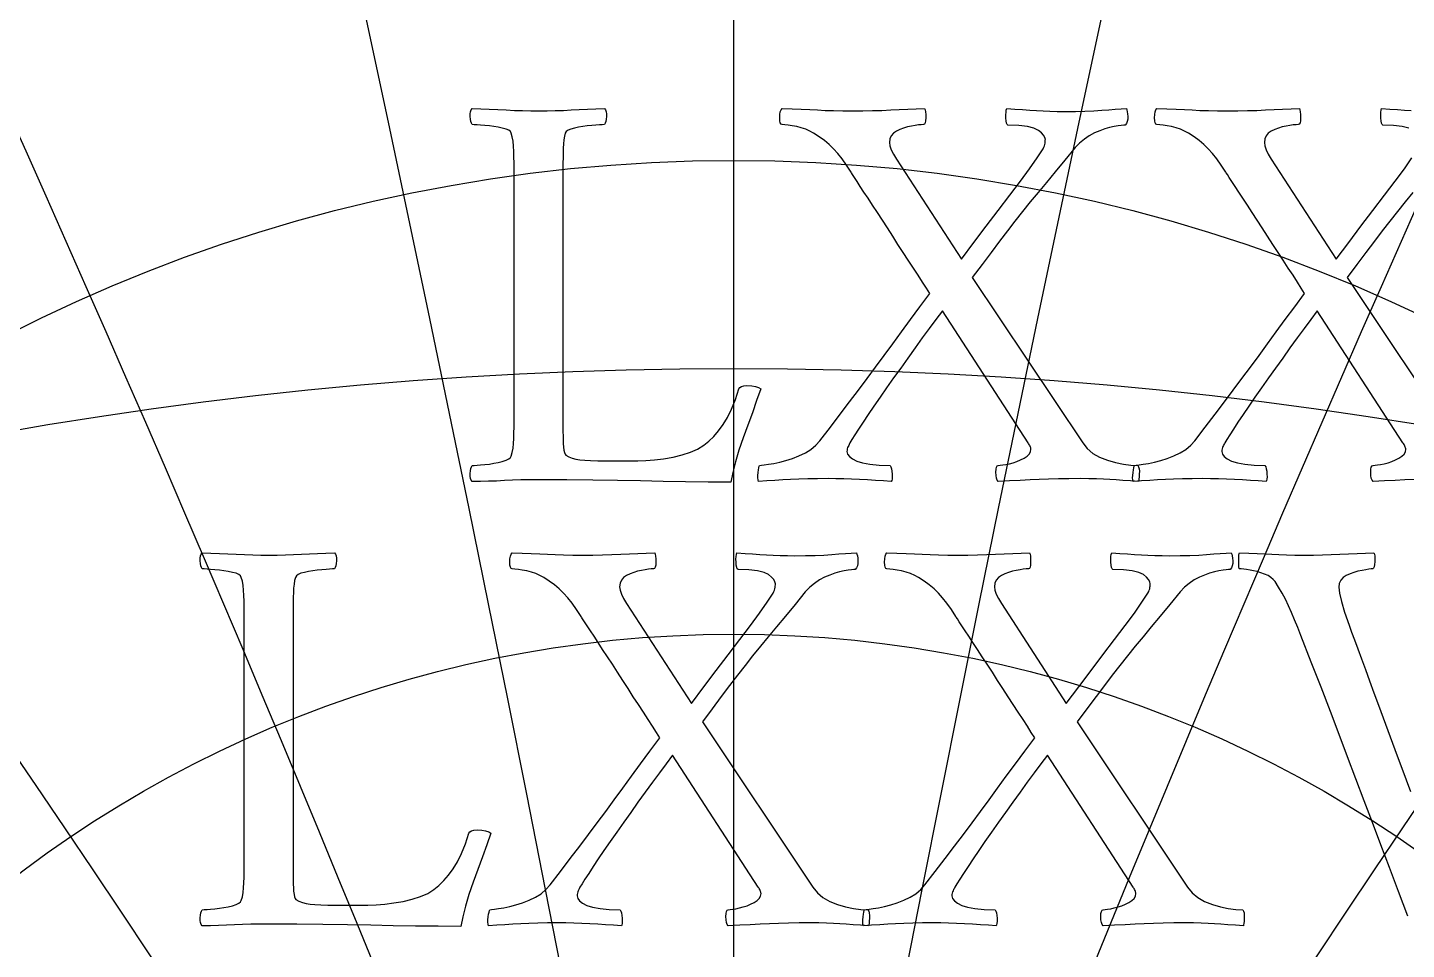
# Model space of a CAD drawing. Header units: millimetres. Extents: x -69 to 69, y -69 to 71.
# Drawn here: x -4.97 to 4.73, y 25.22 to 31.71 of the extents above; entities that cross this region are included whole.
import ezdxf

# ---------------------------------------------------------------- set-up
doc = ezdxf.new("R2010")
doc.units = ezdxf.units.MM
for name, color, linetype in [('CUT_OUTER', 1, 'Continuous'), ('ENGRAVE', 7, 'Continuous'), ('ENGRAVE_FINE', 8, 'Continuous'), ('TEXT', 5, 'Continuous')]:
    doc.layers.add(name, color=color, linetype=linetype)

msp = doc.modelspace()

# ---------------------------------------------------------------- linework, layer by layer
at = {"layer": 'CUT_OUTER'}
msp.add_arc((-0.0002, -0.0002), 69.3899, 142.382592, 87.802904, dxfattribs=at)
at = {"layer": 'ENGRAVE'}
msp.add_lwpolyline([(0, -68.4), (0, 68.4)], dxfattribs=at)
for centre, radius in [((0, 0), 68.4), ((0, 28.424), 36.7224), ((0, 26.228), 32.1226), ((0, 24.4499), 27.9737), ((0, 23.0047), 24.1772), ((0, 0), 44.7739), ((0, 21.8307), 20.6582), ((0, 20.8822), 17.3584), ((0, 20.1254), 14.2308), ((0, 19.5353), 11.237), ((0, 0), 29.3085), ((0, 19.0934), 8.3441)]:
    msp.add_circle(centre, radius, dxfattribs=at)
for centre, radius, start, end in [((0, 31.1576), 41.9068, 131.64088, 48.35912), ((0, 34.6003), 47.863, 158.93428, 21.06572), ((0, 39.0076), 54.8629, 178.03137, 1.96863), ((0, 44.7739), 63.3199, 193.623472, 346.376528)]:
    msp.add_arc(centre, radius, start, end, dxfattribs=at)
at = {"layer": 'ENGRAVE_FINE'}
for centre, radius, start, end in [((-359.1049, -44.7739), 364.6446, 4.150866, 17.902688), ((-359.1049, -44.7739), 364.6446, 4.150866, 17.902688), ((359.1049, -44.7739), 364.6446, 162.097312, 175.849134), ((359.1049, -44.7739), 364.6446, 162.097312, 175.849134), ((-173.9699, -44.7739), 185.1349, 8.354592, 35.979906), ((-173.9699, -44.7739), 185.1349, 8.354592, 35.979906), ((173.9699, -44.7739), 185.1349, 144.020094, 171.645408), ((173.9699, -44.7739), 185.1349, 144.020094, 171.645408), ((-109.6732, -44.7739), 126.6398, 12.666469, 54.396525), ((-109.6732, -44.7739), 126.6398, 12.666469, 54.396525), ((109.6732, -44.7739), 126.6398, 125.603475, 167.333531), ((109.6732, -44.7739), 126.6398, 125.603475, 167.333531), ((-75.4617, -44.7739), 98.5082, 17.146853, 73.284845), ((-75.4617, -44.7739), 98.5082, 17.146853, 73.284845), ((75.4617, -44.7739), 98.5082, 106.715155, 162.853147), ((75.4617, -44.7739), 98.5082, 106.715155, 162.853147), ((-53.1317, -44.7739), 82.6582, 21.864224, 92.68985), ((-53.1317, -44.7739), 82.6582, 21.864224, 92.68985), ((53.1317, -44.7739), 82.6582, 87.31015, 158.135776), ((53.1317, -44.7739), 82.6582, 87.31015, 158.135776), ((-36.5577, -44.7739), 73.1155, 26.898951, 108.68574), ((-36.5577, -44.7739), 73.1155, 26.898951, 108.68574), ((36.5577, -44.7739), 73.1155, 71.31426, 153.101049), ((36.5577, -44.7739), 73.1155, 71.31426, 153.101049)]:
    msp.add_arc(centre, radius, start, end, dxfattribs=at)
at = {"layer": 'TEXT'}
for points in [[(-1.2014, 28.9814), (-1.2014, 28.9768), (-1.2014, 28.9713), (-1.2014, 28.9647), (-1.2014, 28.9571), (-1.2014, 28.9375), (-1.2014, 28.9152), (-1.2014, 28.89), (-1.2014, 28.8621), (-1.2012, 28.8334), (-1.2004, 28.8059), (-1.1991, 28.7798), (-1.1974, 28.7549), (-1.1948, 28.7331), (-1.1913, 28.7164), (-1.1867, 28.7048), (-1.1812, 28.6982), (-1.1598, 28.6855), (-1.1362, 28.6755), (-1.1103, 28.6683), (-1.0821, 28.6638), (-1.0486, 28.6612), (-1.0067, 28.6593), (-0.9566, 28.6582), (-0.898, 28.6578), (-0.6755, 28.6578), (-0.6175, 28.6594), (-0.5567, 28.6644), (-0.4931, 28.6726), (-0.4268, 28.6841), (-0.3624, 28.6991), (-0.3049, 28.718), (-0.2542, 28.7406), (-0.2103, 28.767), (-0.1746, 28.7958), (-0.1401, 28.8297), (-0.1068, 28.8686), (-0.0748, 28.9126), (-0.0444, 28.9632), (-0.0157, 29.0218), (0.0113, 29.0886), (0.0364, 29.1634), (0.043, 29.174), (0.0546, 29.1816), (0.0713, 29.1862), (0.093, 29.1877), (0.1264, 29.1862), (0.1537, 29.1816), (0.175, 29.174), (0.1901, 29.1634), (0.1612, 29.0813), (0.131, 28.9966), (0.0995, 28.9093), (0.0667, 28.8196), (0.0363, 28.7319), (0.0116, 28.6507), (-0.0072, 28.5761), (-0.0202, 28.5081), (-0.1798, 28.5086), (-0.3388, 28.5101), (-0.4973, 28.5127), (-0.6553, 28.5162), (-0.8181, 28.5197), (-0.9911, 28.5223), (-1.1741, 28.5238), (-1.3673, 28.5243), (-1.4343, 28.5239), (-1.4977, 28.5228), (-1.5576, 28.5209), (-1.614, 28.5182), (-1.6691, 28.5156), (-1.7253, 28.5137), (-1.7824, 28.5125), (-1.8405, 28.5122), (-1.8475, 28.5218), (-1.8522, 28.5344), (-1.8546, 28.5501), (-1.8547, 28.5688), (-1.8531, 28.5875), (-1.8502, 28.6032), (-1.846, 28.6158), (-1.8405, 28.6254), (-1.8259, 28.6258), (-1.8062, 28.6269), (-1.7814, 28.6288), (-1.7516, 28.6315), (-1.7196, 28.6352), (-1.6883, 28.6401), (-1.6579, 28.6463), (-1.6282, 28.6537), (-1.6023, 28.6621), (-1.5832, 28.6709), (-1.5709, 28.6803), (-1.5655, 28.6901), (-1.5583, 28.7162), (-1.5528, 28.7458), (-1.5492, 28.7789), (-1.5473, 28.8155), (-1.5464, 28.8547), (-1.5458, 28.8954), (-1.5454, 28.9377), (-1.5453, 28.9814), (-1.5453, 30.6682), (-1.5454, 30.7121), (-1.5458, 30.7547), (-1.5464, 30.796), (-1.5473, 30.8361), (-1.5492, 30.8736), (-1.5528, 30.9074), (-1.5583, 30.9374), (-1.5655, 30.9635), (-1.5709, 30.9749), (-1.5832, 30.9848), (-1.6023, 30.9931), (-1.6282, 30.9999), (-1.6579, 31.0056), (-1.6883, 31.0105), (-1.7196, 31.0147), (-1.7516, 31.0181), (-1.7814, 31.0208), (-1.8062, 31.0227), (-1.8259, 31.0238), (-1.8405, 31.0242), (-1.846, 31.0338), (-1.8502, 31.0464), (-1.8531, 31.0621), (-1.8547, 31.0808), (-1.8546, 31.0995), (-1.8522, 31.1152), (-1.8475, 31.1279), (-1.8405, 31.1375), (-1.7801, 31.1353), (-1.7202, 31.1329), (-1.6608, 31.1303), (-1.6019, 31.1274), (-1.5435, 31.1247), (-1.4856, 31.1228), (-1.4282, 31.1217), (-1.3713, 31.1213), (-1.313, 31.1217), (-1.2555, 31.1228), (-1.1988, 31.1247), (-1.1428, 31.1274), (-1.0865, 31.1303), (-1.029, 31.1329), (-0.9702, 31.1353), (-0.9102, 31.1375), (-0.9032, 31.1279), (-0.8985, 31.1152), (-0.8961, 31.0995), (-0.896, 31.0808), (-0.8976, 31.0621), (-0.9006, 31.0464), (-0.9047, 31.0338), (-0.9102, 31.0242), (-0.9248, 31.0238), (-0.9445, 31.0227), (-0.9693, 31.0208), (-0.9992, 31.0181), (-1.031, 31.0147), (-1.0619, 31.0105), (-1.0917, 31.0056), (-1.1205, 30.9999), (-1.1458, 30.9931), (-1.165, 30.9848), (-1.1782, 30.9749), (-1.1852, 30.9635), (-1.1907, 30.9418), (-1.1948, 30.917), (-1.1977, 30.8892), (-1.1994, 30.8583), (-1.2003, 30.8252), (-1.2009, 30.7906), (-1.2013, 30.7544), (-1.2014, 30.7168), (-1.2014, 30.7107), (-1.2014, 30.7046), (-1.2014, 30.6986), (-1.2014, 30.6925), (-1.2014, 30.6864), (-1.2014, 30.6804), (-1.2014, 30.6743), (-1.2014, 30.6682)], [(0.8373, 31.1213), (0.9086, 31.1217), (0.9769, 31.1228), (1.0421, 31.1247), (1.1043, 31.1274), (1.1648, 31.1303), (1.2247, 31.1329), (1.2841, 31.1353), (1.343, 31.1375), (1.3465, 31.1274), (1.3491, 31.1132), (1.3506, 31.095), (1.3511, 31.0727), (1.3501, 31.0515), (1.347, 31.0363), (1.342, 31.0272), (1.3349, 31.0242), (1.319, 31.0236), (1.2995, 31.0217), (1.2765, 31.0185), (1.25, 31.0141), (1.2221, 31.008), (1.1953, 30.9999), (1.1696, 30.9898), (1.1448, 30.9777), (1.1235, 30.9629), (1.1084, 30.9448), (1.0993, 30.9235), (1.0962, 30.8988), (1.0993, 30.8748), (1.1084, 30.8472), (1.1235, 30.8161), (1.1448, 30.7815), (1.6019, 30.0776), (1.6899, 30.1952), (1.7758, 30.3092), (1.8598, 30.4197), (1.9417, 30.5266), (2.017, 30.626), (2.0812, 30.7137), (2.1343, 30.7898), (2.1763, 30.8543), (2.1817, 30.8644), (2.1859, 30.8745), (2.1888, 30.8846), (2.1905, 30.8948), (2.1913, 30.9039), (2.192, 30.9109), (2.1924, 30.916), (2.1925, 30.919), (2.1894, 30.9337), (2.1803, 30.9494), (2.1652, 30.9661), (2.1439, 30.9837), (2.1123, 30.9997), (2.0661, 31.0111), (2.0051, 31.0179), (1.9295, 31.0202), (1.9241, 31.0248), (1.9199, 31.0348), (1.917, 31.0501), (1.9154, 31.0707), (1.915, 31.0923), (1.9159, 31.1107), (1.918, 31.1257), (1.9215, 31.1375), (1.9785, 31.1335), (2.0322, 31.1299), (2.0826, 31.1265), (2.1298, 31.1233), (2.1764, 31.1207), (2.2253, 31.1188), (2.2765, 31.1176), (2.33, 31.1172), (2.4038, 31.1177), (2.4716, 31.1193), (2.5333, 31.1218), (2.5889, 31.1253), (2.6392, 31.1291), (2.685, 31.1324), (2.7262, 31.1352), (2.7628, 31.1375), (2.7665, 31.1279), (2.7694, 31.1152), (2.7716, 31.0995), (2.773, 31.0808), (2.7726, 31.0619), (2.7694, 31.0454), (2.7635, 31.0315), (2.7548, 31.0202), (2.7438, 31.0195), (2.7269, 31.0176), (2.7043, 31.0145), (2.6759, 31.01), (2.6438, 31.0035), (2.6101, 30.9939), (2.575, 30.9812), (2.5383, 30.9655), (2.5018, 30.9462), (2.467, 30.9226), (2.434, 30.8946), (2.4028, 30.8624), (2.3304, 30.7744), (2.2628, 30.6925), (2.1999, 30.6167), (2.1419, 30.5469), (2.0867, 30.4799), (2.0322, 30.4124), (1.9785, 30.3444), (1.9255, 30.2758), (1.8706, 30.2038), (1.8112, 30.1252), (1.7473, 30.04), (1.6787, 29.9482), (2.4554, 28.7832), (2.4875, 28.7437), (2.5272, 28.7104), (2.5745, 28.6831), (2.6294, 28.6618), (2.6867, 28.6459), (2.7416, 28.6345), (2.7939, 28.6277), (2.8437, 28.6254), (2.8489, 28.6156), (2.8523, 28.6022), (2.854, 28.5852), (2.8539, 28.5647), (2.8527, 28.5448), (2.8513, 28.5293), (2.8497, 28.5185), (2.8478, 28.5122), (2.7912, 28.5161), (2.7386, 28.5197), (2.69, 28.5232), (2.6455, 28.5263), (2.6008, 28.529), (2.5515, 28.5309), (2.4976, 28.532), (2.4392, 28.5324), (2.359, 28.532), (2.284, 28.5309), (2.2143, 28.529), (2.15, 28.5263), (2.0857, 28.5232), (2.016, 28.5197), (1.941, 28.5161), (1.8608, 28.5122), (1.8537, 28.5223), (1.8486, 28.5364), (1.8456, 28.5546), (1.8446, 28.5769), (1.8456, 28.5981), (1.8486, 28.6133), (1.8537, 28.6224), (1.8608, 28.6254), (1.8748, 28.6262), (1.8926, 28.6285), (1.9142, 28.6322), (1.9397, 28.6376), (1.9666, 28.6445), (1.9927, 28.6532), (2.0182, 28.6637), (2.0428, 28.676), (2.064, 28.6898), (2.0792, 28.7048), (2.0883, 28.7211), (2.0913, 28.7387), (2.091, 28.7431), (2.0898, 28.7483), (2.0879, 28.7542), (2.0853, 28.7609), (2.0821, 28.7676), (2.0787, 28.7736), (2.075, 28.7788), (2.0711, 28.7832), (1.4684, 29.7136), (1.423, 29.6533), (1.3759, 29.5897), (1.3269, 29.5228), (1.2762, 29.4527), (1.2251, 29.3812), (1.1746, 29.3106), (1.1249, 29.2407), (1.076, 29.1715), (1.0292, 29.1048), (0.986, 29.0421), (0.9463, 28.9834), (0.9102, 28.9288), (0.8786, 28.8803), (0.8525, 28.8398), (0.832, 28.8075), (0.8171, 28.7832), (0.8148, 28.7786), (0.8121, 28.7731), (0.8088, 28.7665), (0.805, 28.7589), (0.8014, 28.7506), (0.7989, 28.7417), (0.7974, 28.7324), (0.7969, 28.7225), (0.8012, 28.7047), (0.8141, 28.6876), (0.8356, 28.6713), (0.8657, 28.6558), (0.9061, 28.6425), (0.9587, 28.633), (1.0234, 28.6273), (1.1003, 28.6254), (1.1057, 28.6156), (1.1099, 28.6022), (1.1128, 28.5852), (1.1144, 28.5647), (1.1148, 28.5448), (1.1139, 28.5293), (1.1118, 28.5185), (1.1084, 28.5122), (1.0535, 28.5161), (0.9981, 28.5197), (0.9423, 28.5232), (0.8859, 28.5263), (0.8295, 28.529), (0.7736, 28.5309), (0.7183, 28.532), (0.6634, 28.5324), (0.5893, 28.532), (0.5208, 28.5309), (0.4579, 28.529), (0.4005, 28.5263), (0.3454, 28.5232), (0.2892, 28.5197), (0.2321, 28.5161), (0.1739, 28.5122), (0.1708, 28.5237), (0.1694, 28.5379), (0.1698, 28.555), (0.1719, 28.5749), (0.1748, 28.5939), (0.1775, 28.6087), (0.1799, 28.6192), (0.182, 28.6254), (0.1943, 28.6263), (0.2149, 28.629), (0.2438, 28.6334), (0.2811, 28.6396), (0.3234, 28.6482), (0.3671, 28.6598), (0.4124, 28.6745), (0.4591, 28.6922), (0.504, 28.7133), (0.5436, 28.7382), (0.5778, 28.7669), (0.6068, 28.7994), (0.6798, 28.8944), (0.7494, 28.9854), (0.8154, 29.0724), (0.8778, 29.1553), (0.9384, 29.2364), (0.9986, 29.3176), (1.0587, 29.3992), (1.1185, 29.481), (1.1795, 29.5645), (1.2434, 29.6514), (1.31, 29.7415), (1.3794, 29.8349), (1.3555, 29.8735), (1.3283, 29.9163), (1.2979, 29.9635), (1.2641, 30.0149), (1.2285, 30.0692), (1.1923, 30.1247), (1.1557, 30.1814), (1.1185, 30.2394), (1.0816, 30.2971), (1.0457, 30.3527), (1.0108, 30.4063), (0.9769, 30.4579), (0.9451, 30.5062), (0.9162, 30.5499), (0.8904, 30.5891), (0.8677, 30.6237), (0.8491, 30.652), (0.8358, 30.6723), (0.8279, 30.6844), (0.8252, 30.6885), (0.7932, 30.7383), (0.762, 30.7825), (0.7315, 30.8212), (0.7018, 30.8543), (0.6711, 30.8839), (0.6376, 30.9119), (0.6013, 30.9385), (0.5623, 30.9635), (0.5351, 30.9786), (0.5062, 30.9913), (0.4754, 31.0018), (0.4429, 31.01), (0.4115, 31.0162), (0.3838, 31.0207), (0.3599, 31.0233), (0.3398, 31.0242), (0.3327, 31.0272), (0.3277, 31.0363), (0.3246, 31.0515), (0.3236, 31.0727), (0.3246, 31.095), (0.3277, 31.1132), (0.3327, 31.1274), (0.3398, 31.1375), (0.41, 31.1353), (0.4748, 31.1329), (0.5343, 31.1303), (0.5886, 31.1274), (0.6428, 31.1247), (0.7023, 31.1228), (0.7672, 31.1217), (0.8373, 31.1213)], [(-3.1006, 25.8542), (-3.1006, 25.8496), (-3.1006, 25.844), (-3.1006, 25.8375), (-3.1006, 25.8299), (-3.1006, 25.8103), (-3.1006, 25.7879), (-3.1006, 25.7628), (-3.1006, 25.7348), (-3.1004, 25.7061), (-3.0996, 25.6787), (-3.0983, 25.6525), (-3.0966, 25.6276), (-3.094, 25.6059), (-3.0905, 25.5892), (-3.086, 25.5776), (-3.0804, 25.571), (-3.059, 25.5582), (-3.0354, 25.5482), (-3.0095, 25.541), (-2.9813, 25.5366), (-2.9478, 25.534), (-2.9059, 25.5321), (-2.8558, 25.5309), (-2.7972, 25.5305), (-2.5747, 25.5305), (-2.5167, 25.5322), (-2.4559, 25.5371), (-2.3923, 25.5453), (-2.326, 25.5568), (-2.2616, 25.5719), (-2.2041, 25.5907), (-2.1534, 25.6133), (-2.1096, 25.6398), (-2.0738, 25.6686), (-2.0393, 25.7025), (-2.006, 25.7414), (-1.974, 25.7854), (-1.9436, 25.836), (-1.9149, 25.8946), (-1.888, 25.9614), (-1.8628, 26.0362), (-1.8562, 26.0468), (-1.8446, 26.0544), (-1.8279, 26.0589), (-1.8062, 26.0605), (-1.7728, 26.0589), (-1.7455, 26.0544), (-1.7242, 26.0468), (-1.7091, 26.0362), (-1.738, 25.954), (-1.7682, 25.8693), (-1.7997, 25.7821), (-1.8325, 25.6923), (-1.8629, 25.6046), (-1.8876, 25.5235), (-1.9064, 25.4489), (-1.9194, 25.3809), (-2.079, 25.3814), (-2.238, 25.3829), (-2.3965, 25.3854), (-2.5545, 25.389), (-2.7173, 25.3925), (-2.8903, 25.395), (-3.0733, 25.3965), (-3.2665, 25.3971), (-3.3335, 25.3967), (-3.3969, 25.3955), (-3.4568, 25.3936), (-3.5132, 25.391), (-3.5683, 25.3883), (-3.6245, 25.3864), (-3.6816, 25.3853), (-3.7398, 25.3849), (-3.7467, 25.3945), (-3.7514, 25.4072), (-3.7538, 25.4228), (-3.7539, 25.4415), (-3.7523, 25.4603), (-3.7494, 25.4759), (-3.7452, 25.4886), (-3.7398, 25.4982), (-3.7251, 25.4986), (-3.7054, 25.4997), (-3.6806, 25.5016), (-3.6508, 25.5042), (-3.6188, 25.5079), (-3.5876, 25.5128), (-3.5571, 25.519), (-3.5274, 25.5265), (-3.5015, 25.5348), (-3.4824, 25.5437), (-3.4701, 25.553), (-3.4647, 25.5629), (-3.4575, 25.5889), (-3.452, 25.6185), (-3.4484, 25.6516), (-3.4465, 25.6883), (-3.4456, 25.7275), (-3.445, 25.7682), (-3.4446, 25.8104), (-3.4445, 25.8542), (-3.4445, 27.541), (-3.4446, 27.5849), (-3.445, 27.6275), (-3.4456, 27.6688), (-3.4465, 27.7089), (-3.4484, 27.7464), (-3.452, 27.7802), (-3.4575, 27.8101), (-3.4647, 27.8363), (-3.4701, 27.8477), (-3.4824, 27.8575), (-3.5015, 27.8659), (-3.5274, 27.8727), (-3.5571, 27.8784), (-3.5876, 27.8833), (-3.6188, 27.8875), (-3.6508, 27.8909), (-3.6806, 27.8935), (-3.7054, 27.8954), (-3.7251, 27.8966), (-3.7398, 27.897), (-3.7452, 27.9066), (-3.7494, 27.9192), (-3.7523, 27.9349), (-3.7539, 27.9536), (-3.7538, 27.9723), (-3.7514, 27.988), (-3.7467, 28.0006), (-3.7398, 28.0102), (-3.6793, 28.0081), (-3.6194, 28.0057), (-3.56, 28.003), (-3.5011, 28.0001), (-3.4427, 27.9975), (-3.3848, 27.9956), (-3.3274, 27.9944), (-3.2705, 27.994), (-3.2122, 27.9944), (-3.1547, 27.9956), (-3.098, 27.9975), (-3.042, 28.0001), (-2.9857, 28.003), (-2.9282, 28.0057), (-2.8694, 28.0081), (-2.8094, 28.0102), (-2.8024, 28.0006), (-2.7977, 27.988), (-2.7953, 27.9723), (-2.7952, 27.9536), (-2.7968, 27.9349), (-2.7998, 27.9192), (-2.8039, 27.9066), (-2.8094, 27.897), (-2.824, 27.8966), (-2.8437, 27.8954), (-2.8685, 27.8935), (-2.8984, 27.8909), (-2.9302, 27.8875), (-2.9611, 27.8833), (-2.9909, 27.8784), (-3.0197, 27.8727), (-3.045, 27.8659), (-3.0642, 27.8575), (-3.0774, 27.8477), (-3.0844, 27.8363), (-3.0899, 27.8145), (-3.094, 27.7898), (-3.097, 27.762), (-3.0986, 27.7311), (-3.0995, 27.698), (-3.1001, 27.6634), (-3.1005, 27.6272), (-3.1006, 27.5895), (-3.1006, 27.5835), (-3.1006, 27.5774), (-3.1006, 27.5713), (-3.1006, 27.5653), (-3.1006, 27.5592), (-3.1006, 27.5531), (-3.1006, 27.5471), (-3.1006, 27.541)], [(-1.0619, 27.994), (-0.9906, 27.9944), (-0.9223, 27.9956), (-0.8571, 27.9975), (-0.7949, 28.0001), (-0.7344, 28.003), (-0.6745, 28.0057), (-0.6151, 28.0081), (-0.5562, 28.0102), (-0.5527, 28.0001), (-0.5501, 27.986), (-0.5486, 27.9678), (-0.5481, 27.9455), (-0.5491, 27.9243), (-0.5522, 27.9091), (-0.5572, 27.9), (-0.5643, 27.897), (-0.5802, 27.8963), (-0.5997, 27.8944), (-0.6227, 27.8913), (-0.6492, 27.8868), (-0.6771, 27.8808), (-0.7039, 27.8727), (-0.7296, 27.8626), (-0.7544, 27.8504), (-0.7757, 27.8357), (-0.7908, 27.8176), (-0.7999, 27.7962), (-0.803, 27.7716), (-0.7999, 27.7475), (-0.7908, 27.72), (-0.7757, 27.6889), (-0.7544, 27.6543), (-0.2973, 26.9504), (-0.2093, 27.068), (-0.1234, 27.182), (-0.0394, 27.2925), (0.0425, 27.3994), (0.1178, 27.4988), (0.182, 27.5865), (0.2351, 27.6626), (0.2771, 27.7271), (0.2825, 27.7372), (0.2867, 27.7473), (0.2896, 27.7574), (0.2913, 27.7675), (0.2921, 27.7766), (0.2928, 27.7837), (0.2931, 27.7888), (0.2933, 27.7918), (0.2902, 27.8065), (0.2811, 27.8221), (0.266, 27.8388), (0.2447, 27.8565), (0.2131, 27.8724), (0.1669, 27.8838), (0.1059, 27.8906), (0.0303, 27.8929), (0.0249, 27.8976), (0.0207, 27.9076), (0.0178, 27.9229), (0.0162, 27.9435), (0.0158, 27.9651), (0.0167, 27.9834), (0.0188, 27.9985), (0.0222, 28.0102), (0.0793, 28.0063), (0.133, 28.0026), (0.1834, 27.9992), (0.2306, 27.9961), (0.2772, 27.9934), (0.3261, 27.9915), (0.3773, 27.9904), (0.4308, 27.99), (0.5046, 27.9905), (0.5724, 27.992), (0.6341, 27.9946), (0.6897, 27.9981), (0.74, 28.0019), (0.7858, 28.0052), (0.827, 28.008), (0.8636, 28.0102), (0.8673, 28.0006), (0.8702, 27.988), (0.8724, 27.9723), (0.8738, 27.9536), (0.8734, 27.9346), (0.8702, 27.9182), (0.8643, 27.9043), (0.8556, 27.8929), (0.8446, 27.8923), (0.8277, 27.8904), (0.8051, 27.8872), (0.7767, 27.8828), (0.7446, 27.8762), (0.7109, 27.8666), (0.6758, 27.854), (0.6391, 27.8383), (0.6026, 27.819), (0.5678, 27.7953), (0.5348, 27.7674), (0.5036, 27.7352), (0.4312, 27.6472), (0.3636, 27.5653), (0.3007, 27.4894), (0.2427, 27.4196), (0.1875, 27.3526), (0.133, 27.2851), (0.0793, 27.2171), (0.0263, 27.1486), (-0.0286, 27.0766), (-0.088, 26.9979), (-0.1519, 26.9127), (-0.2205, 26.8209), (0.5562, 25.6559), (0.5883, 25.6165), (0.628, 25.5831), (0.6753, 25.5558), (0.7302, 25.5346), (0.7875, 25.5187), (0.8424, 25.5073), (0.8947, 25.5005), (0.9445, 25.4982), (0.9497, 25.4883), (0.9531, 25.4749), (0.9548, 25.458), (0.9547, 25.4375), (0.9535, 25.4175), (0.9521, 25.4021), (0.9505, 25.3912), (0.9486, 25.3849), (0.892, 25.3888), (0.8394, 25.3925), (0.7908, 25.3959), (0.7463, 25.3991), (0.7016, 25.4017), (0.6523, 25.4036), (0.5984, 25.4048), (0.54, 25.4051), (0.4598, 25.4048), (0.3848, 25.4036), (0.3151, 25.4017), (0.2508, 25.3991), (0.1865, 25.3959), (0.1168, 25.3925), (0.0418, 25.3888), (-0.0384, 25.3849), (-0.0455, 25.395), (-0.0506, 25.4092), (-0.0536, 25.4274), (-0.0546, 25.4496), (-0.0536, 25.4709), (-0.0506, 25.486), (-0.0455, 25.4951), (-0.0384, 25.4982), (-0.0244, 25.4989), (-0.0066, 25.5012), (0.015, 25.505), (0.0405, 25.5103), (0.0674, 25.5173), (0.0935, 25.526), (0.119, 25.5365), (0.1436, 25.5487), (0.1648, 25.5625), (0.18, 25.5776), (0.1891, 25.5939), (0.1921, 25.6114), (0.1918, 25.6159), (0.1906, 25.6211), (0.1887, 25.627), (0.1861, 25.6337), (0.1829, 25.6404), (0.1795, 25.6463), (0.1758, 25.6515), (0.1719, 25.6559), (-0.4308, 26.5863), (-0.4762, 26.526), (-0.5233, 26.4624), (-0.5723, 26.3956), (-0.623, 26.3254), (-0.6742, 26.254), (-0.7246, 26.1833), (-0.7743, 26.1134), (-0.8232, 26.0443), (-0.87, 25.9775), (-0.9132, 25.9148), (-0.9529, 25.8562), (-0.989, 25.8016), (-1.0206, 25.753), (-1.0467, 25.7126), (-1.0672, 25.6802), (-1.0821, 25.6559), (-1.0844, 25.6514), (-1.0871, 25.6458), (-1.0904, 25.6393), (-1.0942, 25.6317), (-1.0978, 25.6233), (-1.1003, 25.6145), (-1.1018, 25.6051), (-1.1023, 25.5953), (-1.098, 25.5774), (-1.0851, 25.5604), (-1.0636, 25.5441), (-1.0335, 25.5285), (-0.9931, 25.5152), (-0.9405, 25.5058), (-0.8758, 25.5001), (-0.7989, 25.4982), (-0.7935, 25.4883), (-0.7893, 25.4749), (-0.7864, 25.458), (-0.7848, 25.4375), (-0.7844, 25.4175), (-0.7853, 25.4021), (-0.7874, 25.3912), (-0.7908, 25.3849), (-0.8457, 25.3888), (-0.9011, 25.3925), (-0.9569, 25.3959), (-1.0133, 25.3991), (-1.0697, 25.4017), (-1.1256, 25.4036), (-1.1809, 25.4048), (-1.2358, 25.4051), (-1.3099, 25.4048), (-1.3784, 25.4036), (-1.4413, 25.4017), (-1.4987, 25.3991), (-1.5538, 25.3959), (-1.61, 25.3925), (-1.6671, 25.3888), (-1.7253, 25.3849), (-1.7284, 25.3964), (-1.7298, 25.4107), (-1.7294, 25.4278), (-1.7273, 25.4476), (-1.7244, 25.4667), (-1.7217, 25.4815), (-1.7193, 25.492), (-1.7172, 25.4982), (-1.7049, 25.4991), (-1.6843, 25.5017), (-1.6554, 25.5061), (-1.6181, 25.5123), (-1.5758, 25.5209), (-1.5321, 25.5326), (-1.4868, 25.5472), (-1.4401, 25.5649), (-1.3952, 25.586), (-1.3556, 25.6109), (-1.3214, 25.6396), (-1.2924, 25.6721), (-1.2194, 25.7672), (-1.1498, 25.8582), (-1.0839, 25.9452), (-1.0214, 26.0281), (-0.9609, 26.1091), (-0.9006, 26.1904), (-0.8405, 26.2719), (-0.7807, 26.3537), (-0.7197, 26.4373), (-0.6558, 26.5241), (-0.5892, 26.6143), (-0.5198, 26.7077), (-0.5437, 26.7462), (-0.5709, 26.7891), (-0.6013, 26.8362), (-0.6351, 26.8877), (-0.6707, 26.9419), (-0.7069, 26.9974), (-0.7436, 27.0542), (-0.7807, 27.1122), (-0.8176, 27.1698), (-0.8535, 27.2255), (-0.8884, 27.2791), (-0.9223, 27.3306), (-0.9542, 27.3789), (-0.983, 27.4227), (-1.0088, 27.4619), (-1.0315, 27.4965), (-1.0501, 27.5248), (-1.0634, 27.545), (-1.0713, 27.5572), (-1.074, 27.5612), (-1.106, 27.611), (-1.1372, 27.6553), (-1.1677, 27.6939), (-1.1974, 27.7271), (-1.2281, 27.7566), (-1.2616, 27.7847), (-1.2979, 27.8113), (-1.3369, 27.8363), (-1.3641, 27.8513), (-1.3931, 27.8641), (-1.4238, 27.8746), (-1.4563, 27.8828), (-1.4877, 27.889), (-1.5154, 27.8934), (-1.5393, 27.8961), (-1.5594, 27.897), (-1.5665, 27.9), (-1.5715, 27.9091), (-1.5746, 27.9243), (-1.5756, 27.9455), (-1.5746, 27.9678), (-1.5715, 27.986), (-1.5665, 28.0001), (-1.5594, 28.0102), (-1.4893, 28.0081), (-1.4244, 28.0057), (-1.3649, 28.003), (-1.3106, 28.0001), (-1.2564, 27.9975), (-1.1969, 27.9956), (-1.132, 27.9944), (-1.0619, 27.994)], [(1.5756, 27.994), (1.6469, 27.9944), (1.7151, 27.9956), (1.7804, 27.9975), (1.8426, 28.0001), (1.903, 28.003), (1.9629, 28.0057), (2.0223, 28.0081), (2.0812, 28.0102), (2.0848, 28.0001), (2.0873, 27.986), (2.0888, 27.9678), (2.0893, 27.9455), (2.0883, 27.9243), (2.0853, 27.9091), (2.0802, 27.9), (2.0731, 27.897), (2.0572, 27.8963), (2.0377, 27.8944), (2.0147, 27.8913), (1.9882, 27.8868), (1.9604, 27.8808), (1.9336, 27.8727), (1.9078, 27.8626), (1.883, 27.8504), (1.8618, 27.8357), (1.8466, 27.8176), (1.8375, 27.7962), (1.8345, 27.7716), (1.8375, 27.7475), (1.8466, 27.72), (1.8618, 27.6889), (1.883, 27.6543), (2.3401, 26.9504), (2.4281, 27.068), (2.5141, 27.182), (2.598, 27.2925), (2.6799, 27.3994), (2.7553, 27.4988), (2.8195, 27.5865), (2.8726, 27.6626), (2.9145, 27.7271), (2.92, 27.7372), (2.9241, 27.7473), (2.9271, 27.7574), (2.9287, 27.7675), (2.9296, 27.7766), (2.9302, 27.7837), (2.9306, 27.7888), (2.9307, 27.7918), (2.9277, 27.8065), (2.9186, 27.8221), (2.9034, 27.8388), (2.8822, 27.8565), (2.8506, 27.8724), (2.8043, 27.8838), (2.7434, 27.8906), (2.6678, 27.8929), (2.6623, 27.8976), (2.6582, 27.9076), (2.6553, 27.9229), (2.6536, 27.9435), (2.6532, 27.9651), (2.6541, 27.9834), (2.6563, 27.9985), (2.6597, 28.0102), (2.7167, 28.0063), (2.7704, 28.0026), (2.8209, 27.9992), (2.868, 27.9961), (2.9147, 27.9934), (2.9636, 27.9915), (3.0148, 27.9904), (3.0683, 27.99), (3.1421, 27.9905), (3.2098, 27.992), (3.2715, 27.9946), (3.3271, 27.9981), (3.3775, 28.0019), (3.4232, 28.0052), (3.4644, 28.008), (3.5011, 28.0102), (3.5048, 28.0006), (3.5077, 27.988), (3.5098, 27.9723), (3.5112, 27.9536), (3.5108, 27.9346), (3.5077, 27.9182), (3.5017, 27.9043), (3.493, 27.8929), (3.482, 27.8923), (3.4652, 27.8904), (3.4426, 27.8872), (3.4141, 27.8828), (3.382, 27.8762), (3.3484, 27.8666), (3.3132, 27.854), (3.2766, 27.8383), (3.24, 27.819), (3.2053, 27.7953), (3.1723, 27.7674), (3.1411, 27.7352), (3.0686, 27.6472), (3.001, 27.5653), (2.9382, 27.4894), (2.8802, 27.4196), (2.8249, 27.3526), (2.7704, 27.2851), (2.7167, 27.2171), (2.6637, 27.1486), (2.6089, 27.0766), (2.5495, 26.9979), (2.4855, 26.9127), (2.417, 26.8209), (3.1937, 25.6559), (3.2258, 25.6165), (3.2655, 25.5831), (3.3127, 25.5558), (3.3676, 25.5346), (3.425, 25.5187), (3.4798, 25.5073), (3.5322, 25.5005), (3.582, 25.4982), (3.5872, 25.4883), (3.5906, 25.4749), (3.5922, 25.458), (3.5921, 25.4375), (3.591, 25.4175), (3.5896, 25.4021), (3.5879, 25.3912), (3.586, 25.3849), (3.5294, 25.3888), (3.4768, 25.3925), (3.4283, 25.3959), (3.3838, 25.3991), (3.339, 25.4017), (3.2897, 25.4036), (3.2359, 25.4048), (3.1775, 25.4051), (3.0972, 25.4048), (3.0222, 25.4036), (2.9526, 25.4017), (2.8882, 25.3991), (2.8239, 25.3959), (2.7542, 25.3925), (2.6793, 25.3888), (2.599, 25.3849), (2.5919, 25.395), (2.5869, 25.4092), (2.5838, 25.4274), (2.5828, 25.4496), (2.5838, 25.4709), (2.5869, 25.486), (2.5919, 25.4951), (2.599, 25.4982), (2.613, 25.4989), (2.6309, 25.5012), (2.6525, 25.505), (2.6779, 25.5103), (2.7048, 25.5173), (2.731, 25.526), (2.7564, 25.5365), (2.781, 25.5487), (2.8023, 25.5625), (2.8175, 25.5776), (2.8266, 25.5939), (2.8296, 25.6114), (2.8292, 25.6159), (2.8281, 25.6211), (2.8262, 25.627), (2.8235, 25.6337), (2.8204, 25.6404), (2.8169, 25.6463), (2.8133, 25.6515), (2.8094, 25.6559), (2.2066, 26.5863), (2.1613, 26.526), (2.1141, 26.4624), (2.0652, 26.3956), (2.0145, 26.3254), (1.9633, 26.254), (1.9129, 26.1833), (1.8632, 26.1134), (1.8143, 26.0443), (1.7675, 25.9775), (1.7243, 25.9148), (1.6846, 25.8562), (1.6484, 25.8016), (1.6168, 25.753), (1.5908, 25.7126), (1.5703, 25.6802), (1.5554, 25.6559), (1.5531, 25.6514), (1.5503, 25.6458), (1.547, 25.6393), (1.5432, 25.6317), (1.5397, 25.6233), (1.5372, 25.6145), (1.5356, 25.6051), (1.5351, 25.5953), (1.5394, 25.5774), (1.5523, 25.5604), (1.5738, 25.5441), (1.6039, 25.5285), (1.6444, 25.5152), (1.6969, 25.5058), (1.7617, 25.5001), (1.8385, 25.4982), (1.844, 25.4883), (1.8481, 25.4749), (1.851, 25.458), (1.8527, 25.4375), (1.8531, 25.4175), (1.8522, 25.4021), (1.85, 25.3912), (1.8466, 25.3849), (1.7918, 25.3888), (1.7364, 25.3925), (1.6805, 25.3959), (1.6241, 25.3991), (1.5678, 25.4017), (1.5119, 25.4036), (1.4565, 25.4048), (1.4016, 25.4051), (1.3276, 25.4048), (1.2591, 25.4036), (1.1961, 25.4017), (1.1387, 25.3991), (1.0836, 25.3959), (1.0275, 25.3925), (0.9703, 25.3888), (0.9122, 25.3849), (0.909, 25.3964), (0.9076, 25.4107), (0.908, 25.4278), (0.9102, 25.4476), (0.9131, 25.4667), (0.9157, 25.4815), (0.9181, 25.492), (0.9203, 25.4982), (0.9325, 25.4991), (0.9531, 25.5017), (0.9821, 25.5061), (1.0194, 25.5123), (1.0616, 25.5209), (1.1053, 25.5326), (1.1506, 25.5472), (1.1974, 25.5649), (1.2422, 25.586), (1.2818, 25.6109), (1.3161, 25.6396), (1.345, 25.6721), (1.4181, 25.7672), (1.4876, 25.8582), (1.5536, 25.9452), (1.616, 26.0281), (1.6766, 26.1091), (1.7369, 26.1904), (1.7969, 26.2719), (1.8567, 26.3537), (1.9178, 26.4373), (1.9816, 26.5241), (2.0482, 26.6143), (2.1176, 26.7077), (2.0938, 26.7462), (2.0666, 26.7891), (2.0361, 26.8362), (2.0024, 26.8877), (1.9667, 26.9419), (1.9306, 26.9974), (1.8939, 27.0542), (1.8567, 27.1122), (1.8198, 27.1698), (1.7839, 27.2255), (1.749, 27.2791), (1.7151, 27.3306), (1.6833, 27.3789), (1.6545, 27.4227), (1.6287, 27.4619), (1.6059, 27.4965), (1.5873, 27.5248), (1.5741, 27.545), (1.5661, 27.5572), (1.5635, 27.5612), (1.5315, 27.611), (1.5002, 27.6553), (1.4698, 27.6939), (1.4401, 27.7271), (1.4094, 27.7566), (1.3759, 27.7847), (1.3396, 27.8113), (1.3005, 27.8363), (1.2733, 27.8513), (1.2444, 27.8641), (1.2137, 27.8746), (1.1812, 27.8828), (1.1497, 27.889), (1.122, 27.8934), (1.0981, 27.8961), (1.078, 27.897), (1.071, 27.9), (1.0659, 27.9091), (1.0629, 27.9243), (1.0619, 27.9455), (1.0629, 27.9678), (1.0659, 27.986), (1.071, 28.0001), (1.078, 28.0102), (1.1482, 28.0081), (1.213, 28.0057), (1.2726, 28.003), (1.3268, 28.0001), (1.381, 27.9975), (1.4406, 27.9956), (1.5054, 27.9944), (1.5756, 27.994)]]:
    msp.add_lwpolyline(points, close=True, dxfattribs=at)
for points in [[(4.7874, 28.5263), (4.7231, 28.5232), (4.6535, 28.5197), (4.5785, 28.5161), (4.4982, 28.5122), (4.4911, 28.5223), (4.4861, 28.5364), (4.4831, 28.5546), (4.482, 28.5769), (4.4831, 28.5981), (4.4861, 28.6133), (4.4911, 28.6224), (4.4982, 28.6254), (4.5123, 28.6262), (4.5301, 28.6285), (4.5517, 28.6322), (4.5771, 28.6376), (4.604, 28.6445), (4.6302, 28.6532), (4.6556, 28.6637), (4.6803, 28.676), (4.7015, 28.6898), (4.7167, 28.7048), (4.7258, 28.7211), (4.7288, 28.7387), (4.7284, 28.7431), (4.7273, 28.7483), (4.7254, 28.7542), (4.7227, 28.7609), (4.7196, 28.7676), (4.7162, 28.7736), (4.7125, 28.7788), (4.7086, 28.7832), (4.1058, 29.7136), (4.0605, 29.6533), (4.0133, 29.5897), (3.9644, 29.5228), (3.9137, 29.4527), (3.8625, 29.3812), (3.8121, 29.3106), (3.7624, 29.2407), (3.7135, 29.1715), (3.6667, 29.1048), (3.6235, 29.0421), (3.5838, 28.9834), (3.5476, 28.9288), (3.516, 28.8803), (3.49, 28.8398), (3.4695, 28.8075), (3.4546, 28.7832), (3.4523, 28.7786), (3.4495, 28.7731), (3.4462, 28.7665), (3.4424, 28.7589), (3.4389, 28.7506), (3.4364, 28.7417), (3.4348, 28.7324), (3.4343, 28.7225), (3.4386, 28.7047), (3.4515, 28.6876), (3.473, 28.6713), (3.5031, 28.6558), (3.5436, 28.6425), (3.5961, 28.633), (3.6609, 28.6273), (3.7377, 28.6254), (3.7432, 28.6156), (3.7473, 28.6022), (3.7502, 28.5852), (3.7519, 28.5647), (3.7523, 28.5448), (3.7514, 28.5293), (3.7492, 28.5185), (3.7458, 28.5122), (3.691, 28.5161), (3.6356, 28.5197), (3.5797, 28.5232), (3.5233, 28.5263), (3.467, 28.529), (3.4111, 28.5309), (3.3557, 28.532), (3.3009, 28.5324), (3.2268, 28.532), (3.1583, 28.5309), (3.0953, 28.529), (3.0379, 28.5263), (2.9828, 28.5232), (2.9267, 28.5197), (2.8695, 28.5161), (2.8114, 28.5122), (2.8082, 28.5237), (2.8068, 28.5379), (2.8072, 28.555), (2.8094, 28.5749), (2.8123, 28.5939), (2.8149, 28.6087), (2.8173, 28.6192), (2.8195, 28.6254), (2.8317, 28.6263), (2.8523, 28.629), (2.8813, 28.6334), (2.9186, 28.6396), (2.9608, 28.6482), (3.0045, 28.6598), (3.0498, 28.6745), (3.0966, 28.6922), (3.1414, 28.7133), (3.181, 28.7382), (3.2153, 28.7669), (3.2442, 28.7994), (3.3173, 28.8944), (3.3868, 28.9854), (3.4528, 29.0724), (3.5152, 29.1553), (3.5758, 29.2364), (3.6361, 29.3176), (3.6961, 29.3992), (3.7559, 29.481), (3.817, 29.5645), (3.8808, 29.6514), (3.9474, 29.7415), (4.0168, 29.8349), (3.993, 29.8735), (3.9658, 29.9163), (3.9353, 29.9635), (3.9016, 30.0149), (3.8659, 30.0692), (3.8298, 30.1247), (3.7931, 30.1814), (3.7559, 30.2394), (3.719, 30.2971), (3.6831, 30.3527), (3.6482, 30.4063), (3.6144, 30.4579), (3.5825, 30.5062), (3.5537, 30.5499), (3.5279, 30.5891), (3.5051, 30.6237), (3.4865, 30.652), (3.4733, 30.6723), (3.4653, 30.6844), (3.4627, 30.6885), (3.4307, 30.7383), (3.3995, 30.7825), (3.369, 30.8212), (3.3393, 30.8543), (3.3086, 30.8839), (3.2751, 30.9119), (3.2388, 30.9385), (3.1997, 30.9635), (3.1725, 30.9786), (3.1436, 30.9913), (3.1129, 31.0018), (3.0804, 31.01), (3.0489, 31.0162), (3.0212, 31.0207), (2.9973, 31.0233), (2.9772, 31.0242), (2.9702, 31.0272), (2.9651, 31.0363), (2.9621, 31.0515), (2.9611, 31.0727), (2.9621, 31.095), (2.9651, 31.1132), (2.9702, 31.1274), (2.9772, 31.1375), (3.0474, 31.1353), (3.1122, 31.1329), (3.1718, 31.1303), (3.226, 31.1274), (3.2802, 31.1247), (3.3398, 31.1228), (3.4046, 31.1217), (3.4748, 31.1213), (3.4748, 31.1213), (3.5461, 31.1217), (3.6144, 31.1228), (3.6796, 31.1247), (3.7418, 31.1274), (3.8022, 31.1303), (3.8621, 31.1329), (3.9215, 31.1353), (3.9804, 31.1375), (3.984, 31.1274), (3.9865, 31.1132), (3.988, 31.095), (3.9885, 31.0727), (3.9875, 31.0515), (3.9845, 31.0363), (3.9794, 31.0272), (3.9723, 31.0242), (3.9564, 31.0236), (3.937, 31.0217), (3.9139, 31.0185), (3.8874, 31.0141), (3.8596, 31.008), (3.8328, 30.9999), (3.807, 30.9898), (3.7822, 30.9777), (3.761, 30.9629), (3.7458, 30.9448), (3.7367, 30.9235), (3.7337, 30.8988), (3.7367, 30.8748), (3.7458, 30.8472), (3.761, 30.8161), (3.7822, 30.7815), (4.2393, 30.0776), (4.3273, 30.1952), (4.4133, 30.3092), (4.4972, 30.4197), (4.5791, 30.5266), (4.6545, 30.626), (4.7187, 30.7137), (4.7718, 30.7898)], [(4.7498, 30.9997), (4.7035, 31.0111), (4.6426, 31.0179), (4.567, 31.0202), (4.5616, 31.0248), (4.5574, 31.0348), (4.5545, 31.0501), (4.5528, 31.0707), (4.5524, 31.0923), (4.5533, 31.1107), (4.5555, 31.1257), (4.5589, 31.1375), (4.6159, 31.1335), (4.6696, 31.1299), (4.7201, 31.1265), (4.7672, 31.1233)], [(4.7794, 30.5469), (4.7241, 30.4799), (4.6696, 30.4124), (4.6159, 30.3444), (4.5629, 30.2758), (4.5081, 30.2038), (4.4487, 30.1252), (4.3847, 30.04), (4.3162, 29.9482), (5.0929, 28.7832)], [(4.743, 25.4537), (4.6773, 25.6267), (4.614, 25.794), (4.553, 25.9554), (4.4942, 26.111), (4.4363, 26.2644), (4.3779, 26.419), (4.319, 26.5748), (4.2596, 26.732), (4.198, 26.8938), (4.1326, 27.0637), (4.0635, 27.2416), (3.9906, 27.4277), (3.9684, 27.4849), (3.9466, 27.539), (3.9249, 27.59), (3.9036, 27.6381), (3.8817, 27.6836), (3.8586, 27.7271), (3.8342, 27.7685), (3.8085, 27.808), (3.7964, 27.8234), (3.7802, 27.8373), (3.76, 27.8497), (3.7357, 27.8606), (3.7095, 27.8699), (3.6836, 27.8777), (3.658, 27.8841), (3.6326, 27.8889), (3.6089, 27.8924), (3.5886, 27.8949), (3.5715, 27.8965), (3.5577, 27.897), (3.5559, 27.9004), (3.5547, 27.9106), (3.5539, 27.9277), (3.5537, 27.9516), (3.5539, 27.9757), (3.5547, 27.9935), (3.5559, 28.005), (3.5577, 28.0102), (3.6236, 28.0081), (3.6836, 28.0057), (3.7379, 28.003), (3.7863, 28.0001), (3.8347, 27.9975), (3.8889, 27.9956), (3.949, 27.9944), (4.0148, 27.994), (4.0148, 27.994), (4.079, 27.9944), (4.1422, 27.9956), (4.2044, 27.9975), (4.2656, 28.0001), (4.326, 28.003), (4.386, 28.0057), (4.4454, 28.0081), (4.5043, 28.0102), (4.5077, 28.0002), (4.5098, 27.9865), (4.5107, 27.9689), (4.5104, 27.9475), (4.5087, 27.9269), (4.5058, 27.9116), (4.5016, 27.9016), (4.4962, 27.897), (4.4855, 27.8963), (4.4694, 27.8944), (4.448, 27.8913), (4.4214, 27.8868), (4.3924, 27.8808), (4.3642, 27.8727), (4.3368, 27.8626), (4.3101, 27.8504), (4.2871, 27.8354), (4.2707, 27.8166), (4.2608, 27.7939), (4.2575, 27.7675), (4.2621, 27.7266), (4.2757, 27.6684), (4.2985, 27.5931), (4.3303, 27.5005), (4.3479, 27.4524), (4.3683, 27.3969), (4.3914, 27.3341), (4.4173, 27.2639), (4.4453, 27.1882), (4.4745, 27.1087), (4.5049, 27.0254), (4.5366, 26.9383), (4.5691, 26.8493), (4.6019, 26.7603), (4.6349, 26.6713), (4.6681, 26.5823), (4.7007, 26.4951), (4.7318, 26.4114), (4.7614, 26.3312)]]:
    msp.add_lwpolyline(points, dxfattribs=at)

doc.saveas('drawing.dxf')
